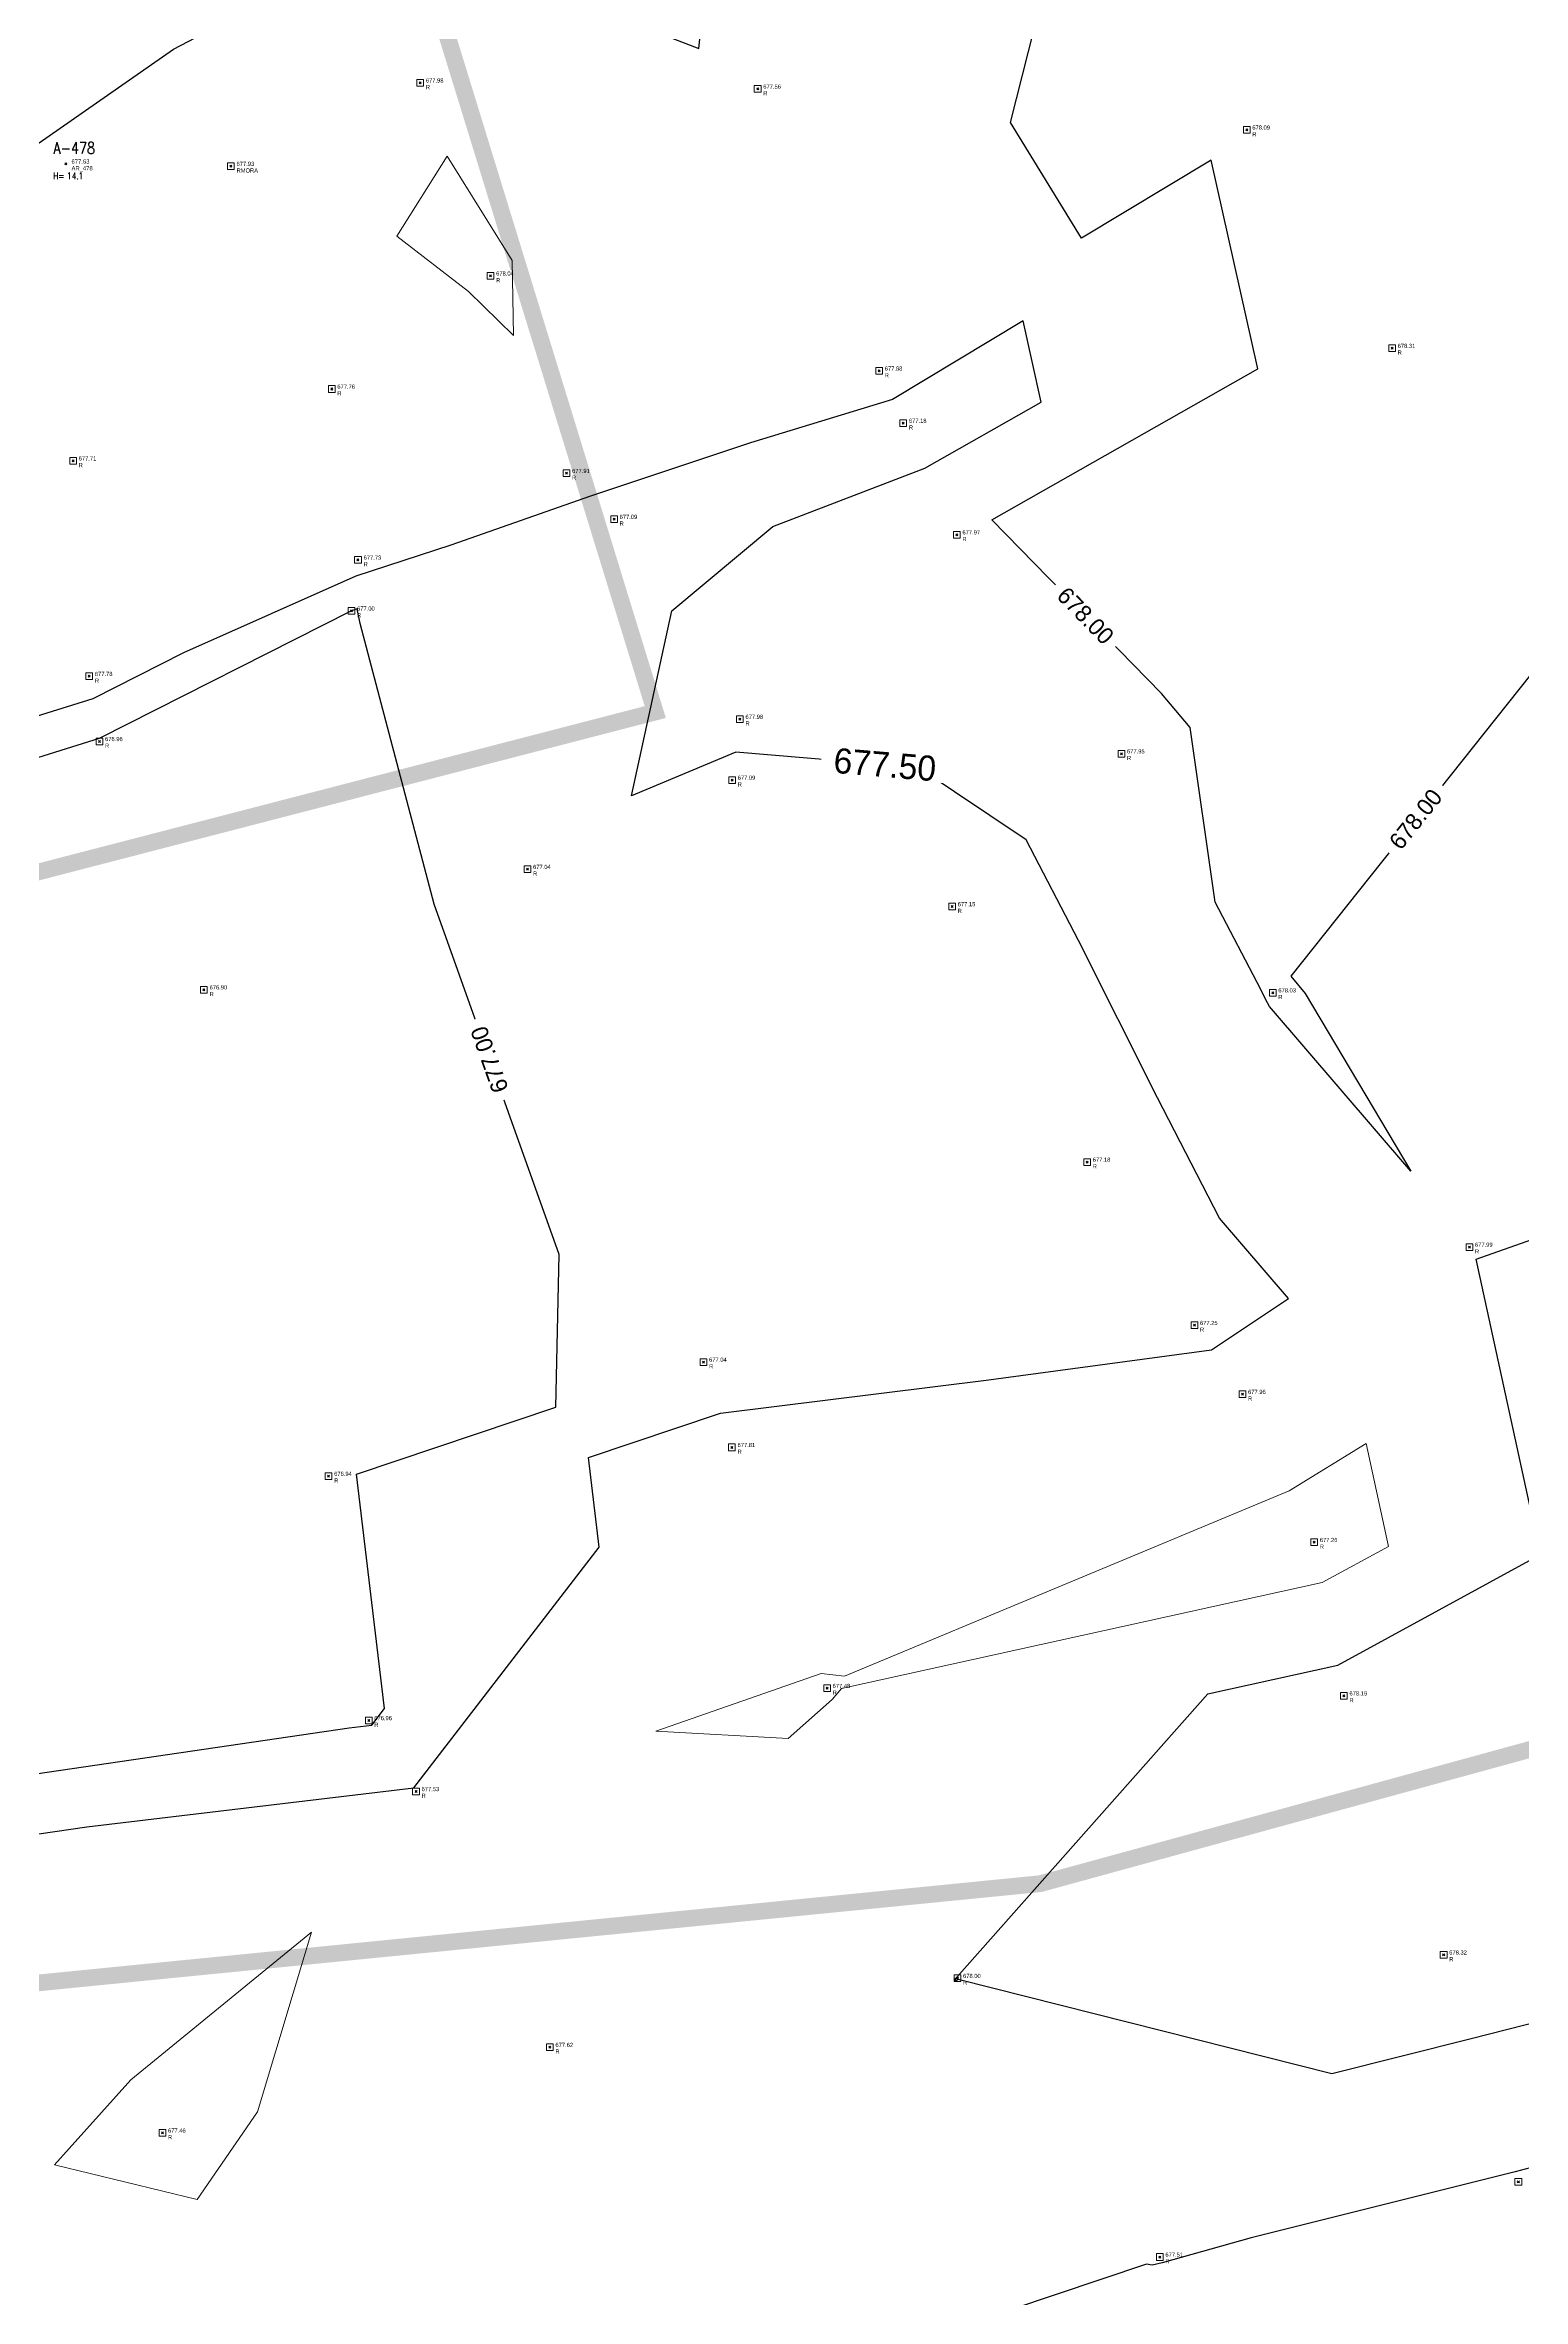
# Model space of a CAD drawing. Extents: x 350769 to 354978, y 6304672 to 6307963.
# Drawn here: x 352353.3 to 352397.5, y 6305718.2 to 6305785.6 of the extents above; entities that cross this region are included whole.
import ezdxf

# ---------------------------------------------------------------- set-up
doc = ezdxf.new("R2010")
doc.units = 0
doc.header["$PDMODE"] = 35
doc.header["$PDSIZE"] = 0.03
doc.linetypes.add('CONTINUOS', pattern=[0])
doc.linetypes.add('DASHDOT', pattern=[1, 0.5, -0.25, 0, -0.25])
doc.layers.get('0').update_dxf_attribs({"linetype": 'CONTINUOUS'})
for name, color, linetype in [('03_S2_Pav ext_Borde vereda', 7, 'CONTINUOUS'), ('1-ARBOL H1', 7, 'CONTINUOUS'), ('1-ARBOL H2', 1, 'CONTINUOUS'), ('1-ARBOL H3', 241, 'CONTINUOUS'), ('1-ARBOL NOMBRE', 3, 'CONTINUOUS'), ('1-ARBOL PTO', 7, 'CONTINUOUS'), ('C-TINN', 5, 'CONTINUOUS'), ('C-TOPO-MAJR', 9, 'CONTINUOUS'), ('C-TOPO-MINR', 8, 'CONTINUOUS'), ('V-NODE-TEXT DIC 2012', 31, 'CONTINUOUS')]:
    doc.layers.add(name, color=color, linetype=linetype)
doc.layers.add('0_ASD_LINEA OFICIAL', color=253, linetype='DASHDOT', lineweight=20)
doc.layers.add('0_ASD_TOPOGRAFIA_ELEMENTOS', color=7, linetype='CONTINUOS', lineweight=5, true_color=0xbdbdbd)
doc.styles.add('ROMANS', font='romans.shx', dxfattribs={"width": 0.65})

# ---------------------------------------------------------------- blocks, each defined once
blk = doc.blocks.new('A$C27410629')
at = {"true_color": 0x136734, "transparency": 33554559}
h = blk.add_hatch(dxfattribs=at)
h.set_pattern_fill('ANSI31', color=116, scale=0.5)
h.set_pattern_definition([(45, (-8759.5625, -519.1036), (-1.12253202, 1.12253202), [])])
h.paths.add_polyline_path([(137.507, 1252.464, 0.117627), (109.815, 1254.194, 0.066925), (94.445, 1249.334, 0.315349), (64.302, 1196.27, 0.022683), (65.729, 1185.31), (112.36, 1218.953), (153.478, 1161.962), (172.105, 1139.481), (187.958, 1141.808), (193.565, 1120.466), (224.198, 1050.129), (250.62, 989.479), (268.153, 972.735, 0.000007), (291.49, 983.299), (238.195, 1105.634), (205.293, 1181.112), (177.053, 1197.652)])
at = {"layer": '0_ASD_LINEA OFICIAL', "ltscale": 8, "const_width": 0.5}
blk.add_lwpolyline([(250.62, 989.479), (268.153, 972.735, 0.000007), (291.49, 983.299), (291.49, 983.299), (238.195, 1105.634), (205.293, 1181.112), (177.053, 1197.652), (137.615, 1252.315)], format="xyb", dxfattribs=at)
for points in [[(250.62, 989.479), (224.196, 1050.134), (160.988, 1025.36), (167.591, 1003.92), (108.727, 988.666)], [(105.397, 1035.562), (153.995, 1048.12), (167.591, 1003.92), (108.727, 988.666)]]:
    blk.add_lwpolyline(points, dxfattribs=at)
blk = doc.blocks.new('TOPOGRAFIA')
at = {"layer": '1-ARBOL H1', "color": 9, "lineweight": 0, "true_color": 0xbdbdbd}
blk.add_point((390353.927, 6302782.024), dxfattribs=at)
at = {"layer": '1-ARBOL PTO', "color": 9, "lineweight": 0, "true_color": 0xbdbdbd}
blk.add_point((390353.927, 6302782.024), dxfattribs=at)
at = {"layer": 'C-TINN', "color": 9, "linetype": 'Continuous', "lineweight": 0, "true_color": 0xbdbdbd}
for points, elevation in [([(390364.424, 6302784.348), (390364.424, 6302784.548), (390364.624, 6302784.548), (390364.624, 6302784.348), (390364.424, 6302784.348)], 677.976), ([(390374.515, 6302784.163), (390374.515, 6302784.363), (390374.715, 6302784.363), (390374.715, 6302784.163), (390374.515, 6302784.163)], 677.56), ([(390389.141, 6302782.939), (390389.141, 6302783.139), (390389.341, 6302783.139), (390389.341, 6302782.939), (390389.141, 6302782.939)], 678.094), ([(390358.763, 6302781.855), (390358.763, 6302782.055), (390358.963, 6302782.055), (390358.963, 6302781.855), (390358.763, 6302781.855)], 677.931), ([(390366.527, 6302778.577), (390366.527, 6302778.777), (390366.727, 6302778.777), (390366.727, 6302778.577), (390366.527, 6302778.577)], 678.039), ([(390393.488, 6302776.412), (390393.488, 6302776.612), (390393.688, 6302776.612), (390393.688, 6302776.412), (390393.488, 6302776.412)], 678.31), ([(390378.148, 6302775.733), (390378.148, 6302775.933), (390378.348, 6302775.933), (390378.348, 6302775.733), (390378.148, 6302775.733)], 677.885), ([(390361.777, 6302775.193), (390361.777, 6302775.393), (390361.977, 6302775.393), (390361.977, 6302775.193), (390361.777, 6302775.193)], 677.76), ([(390378.87, 6302774.172), (390378.87, 6302774.372), (390379.07, 6302774.372), (390379.07, 6302774.172), (390378.87, 6302774.172)], 677.182), ([(390354.04, 6302773.047), (390354.04, 6302773.247), (390354.24, 6302773.247), (390354.24, 6302773.047), (390354.04, 6302773.047)], 677.707), ([(390368.799, 6302772.673), (390368.799, 6302772.873), (390368.999, 6302772.873), (390368.999, 6302772.673), (390368.799, 6302772.673)], 677.91), ([(390370.219, 6302771.3), (390370.219, 6302771.5), (390370.419, 6302771.5), (390370.419, 6302771.3), (390370.219, 6302771.3)], 677.092), ([(390380.471, 6302770.836), (390380.471, 6302771.036), (390380.671, 6302771.036), (390380.671, 6302770.836), (390380.471, 6302770.836)], 677.973), ([(390362.562, 6302770.081), (390362.562, 6302770.281), (390362.762, 6302770.281), (390362.762, 6302770.081), (390362.562, 6302770.081)], 677.732), ([(390362.367, 6302768.559), (390362.367, 6302768.759), (390362.567, 6302768.759), (390362.567, 6302768.559), (390362.367, 6302768.559)], 676.998), ([(390354.525, 6302766.604), (390354.525, 6302766.804), (390354.725, 6302766.804), (390354.725, 6302766.604), (390354.525, 6302766.604)], 677.781), ([(390373.983, 6302765.322), (390373.983, 6302765.522), (390374.183, 6302765.522), (390374.183, 6302765.322), (390373.983, 6302765.322)], 677.981), ([(390354.831, 6302764.657), (390354.831, 6302764.857), (390355.031, 6302764.857), (390355.031, 6302764.657), (390354.831, 6302764.657)], 676.964), ([(390385.393, 6302764.289), (390385.393, 6302764.489), (390385.593, 6302764.489), (390385.593, 6302764.289), (390385.393, 6302764.289)], 677.946), ([(390373.75, 6302763.5), (390373.75, 6302763.7), (390373.95, 6302763.7), (390373.95, 6302763.5), (390373.75, 6302763.5)], 677.092), ([(390367.631, 6302760.834), (390367.631, 6302761.034), (390367.831, 6302761.034), (390367.831, 6302760.834), (390367.631, 6302760.834)], 677.039), ([(390380.33, 6302759.719), (390380.33, 6302759.919), (390380.53, 6302759.919), (390380.53, 6302759.719), (390380.33, 6302759.719)], 677.154), ([(390357.956, 6302757.233), (390357.956, 6302757.433), (390358.156, 6302757.433), (390358.156, 6302757.233), (390357.956, 6302757.233)], 676.904), ([(390389.919, 6302757.143), (390389.919, 6302757.343), (390390.119, 6302757.343), (390390.119, 6302757.143), (390389.919, 6302757.143)], 678.033), ([(390384.368, 6302752.08), (390384.368, 6302752.28), (390384.568, 6302752.28), (390384.568, 6302752.08), (390384.368, 6302752.08)], 677.175), ([(390395.8, 6302749.538), (390395.8, 6302749.738), (390396, 6302749.738), (390396, 6302749.538), (390395.8, 6302749.538)], 677.986), ([(390387.576, 6302747.199), (390387.576, 6302747.399), (390387.776, 6302747.399), (390387.776, 6302747.199), (390387.576, 6302747.199)], 677.247), ([(390372.894, 6302746.1), (390372.894, 6302746.3), (390373.094, 6302746.3), (390373.094, 6302746.1), (390372.894, 6302746.1)], 677.039), ([(390389.014, 6302745.138), (390389.014, 6302745.338), (390389.214, 6302745.338), (390389.214, 6302745.138), (390389.014, 6302745.138)], 677.96), ([(390373.746, 6302743.55), (390373.746, 6302743.75), (390373.946, 6302743.75), (390373.946, 6302743.55), (390373.746, 6302743.55)], 677.809), ([(390361.682, 6302742.688), (390361.682, 6302742.888), (390361.882, 6302742.888), (390361.882, 6302742.688), (390361.682, 6302742.688)], 676.94), ([(390391.159, 6302740.711), (390391.159, 6302740.911), (390391.359, 6302740.911), (390391.359, 6302740.711), (390391.159, 6302740.711)], 677.255), ([(390376.589, 6302736.346), (390376.589, 6302736.546), (390376.789, 6302736.546), (390376.789, 6302736.346), (390376.589, 6302736.346)], 677.48), ([(390392.047, 6302736.123), (390392.047, 6302736.323), (390392.247, 6302736.323), (390392.247, 6302736.123), (390392.047, 6302736.123)], 678.186), ([(390362.882, 6302735.384), (390362.882, 6302735.584), (390363.082, 6302735.584), (390363.082, 6302735.384), (390362.882, 6302735.384)], 676.963), ([(390364.297, 6302733.262), (390364.297, 6302733.462), (390364.497, 6302733.462), (390364.497, 6302733.262), (390364.297, 6302733.262)], 677.528), ([(390395.031, 6302728.377), (390395.031, 6302728.577), (390395.231, 6302728.577), (390395.231, 6302728.377), (390395.031, 6302728.377)], 678.316), ([(390380.491, 6302727.676), (390380.491, 6302727.876), (390380.691, 6302727.876), (390380.691, 6302727.676), (390380.491, 6302727.676)], 678.002), ([(390368.3, 6302725.614), (390368.3, 6302725.814), (390368.5, 6302725.814), (390368.5, 6302725.614), (390368.3, 6302725.614)], 677.623), ([(390356.714, 6302723.052), (390356.714, 6302723.252), (390356.914, 6302723.252), (390356.914, 6302723.052), (390356.714, 6302723.052)], 677.46), ([(390397.264, 6302721.586), (390397.264, 6302721.786), (390397.464, 6302721.786), (390397.464, 6302721.586), (390397.264, 6302721.586)], 677.462), ([(390386.541, 6302719.342), (390386.541, 6302719.542), (390386.741, 6302719.542), (390386.741, 6302719.342), (390386.541, 6302719.342)], 677.513)]:
    blk.add_lwpolyline(points, dxfattribs=dict(at, elevation=elevation))
for p in [(390364.524, 6302784.448, 677.976), (390374.615, 6302784.263, 677.56), (390389.241, 6302783.039, 678.094), (390358.863, 6302781.955, 677.931), (390366.627, 6302778.677, 678.039), (390393.588, 6302776.512, 678.31), (390378.248, 6302775.833, 677.885), (390361.877, 6302775.293, 677.76), (390378.97, 6302774.272, 677.182), (390354.14, 6302773.147, 677.707), (390368.899, 6302772.773, 677.91), (390370.319, 6302771.4, 677.092), (390380.571, 6302770.936, 677.973), (390362.662, 6302770.181, 677.732), (390362.467, 6302768.659, 676.998), (390354.625, 6302766.704, 677.781), (390374.083, 6302765.422, 677.981), (390354.931, 6302764.757, 676.964), (390385.493, 6302764.389, 677.946), (390373.85, 6302763.6, 677.092), (390367.731, 6302760.934, 677.039), (390380.43, 6302759.819, 677.154), (390358.056, 6302757.333, 676.904), (390390.019, 6302757.243, 678.033), (390384.468, 6302752.18, 677.175), (390395.9, 6302749.638, 677.986), (390387.676, 6302747.299, 677.247), (390372.994, 6302746.2, 677.039), (390389.114, 6302745.238, 677.96), (390373.846, 6302743.65, 677.809), (390361.782, 6302742.788, 676.94), (390391.259, 6302740.811, 677.255), (390376.689, 6302736.446, 677.48), (390392.147, 6302736.223, 678.186), (390362.982, 6302735.484, 676.963), (390364.397, 6302733.362, 677.528), (390395.131, 6302728.477, 678.316), (390380.591, 6302727.776, 678.002), (390368.4, 6302725.714, 677.623), (390356.814, 6302723.152, 677.46), (390397.364, 6302721.686, 677.462), (390386.641, 6302719.442, 677.513)]:
    blk.add_point(p, dxfattribs=at)
at = {"layer": 'C-TOPO-MAJR', "color": 9, "linetype": 'Continuous', "lineweight": -3, "true_color": 0xbdbdbd, "elevation": 677.5}
for points in [[(390416.736, 6302714.965), (390405.426, 6302719.846), (390402.243, 6302719.243), (390397.895, 6302721.789), (390397.721, 6302722.104), (390397.265, 6302721.988), (390389.374, 6302720.014), (390386.715, 6302719.267), (390386.416, 6302719.2), (390386.241, 6302719.23), (390372.703, 6302714.687)], [(390351.667, 6302731.883), (390354.549, 6302732.306), (390364.327, 6302733.467), (390369.878, 6302740.667), (390369.556, 6302743.343), (390373.504, 6302744.673), (390381.45, 6302745.656), (390388.186, 6302746.568), (390390.492, 6302748.1), (390388.43, 6302750.5), (390386.571, 6302754.098), (390384.205, 6302758.805), (390382.642, 6302761.815), (390379.412, 6302763.977), (390373.957, 6302764.436), (390370.84, 6302763.13), (390372.046, 6302768.656), (390375.067, 6302771.185), (390379.614, 6302772.931), (390383.091, 6302774.903), (390382.551, 6302777.329), (390378.643, 6302774.978), (390374.398, 6302773.681), (390369.611, 6302772.085), (390365.438, 6302770.623), (390362.6, 6302769.7), (390357.439, 6302767.406), (390354.73, 6302766.034), (390341.861, 6302762.022)], [(390351.776, 6302781.718), (390357.141, 6302785.456), (390359.527, 6302786.7), (390364.227, 6302788.803), (390372.857, 6302785.475), (390373.439, 6302791.067), (390376.159, 6302796.23), (390380.554, 6302799.315), (390381.044, 6302801.005), (390380.624, 6302805.983), (390380.781, 6302806.131), (390380.624, 6302806.149), (390380.784, 6302806.441), (390380.506, 6302812.809), (390385.564, 6302815.95), (390388.526, 6302820.129), (390386.708, 6302824.815), (390385.466, 6302829.466), (390382.962, 6302832.631), (390377.032, 6302836.588), (390374.233, 6302837.603), (390368.271, 6302841.762)]]:
    blk.add_lwpolyline(points, dxfattribs=at)
at = {"layer": 'C-TOPO-MAJR', "color": 9, "linetype": 'Continuous', "lineweight": 0, "true_color": 0xbdbdbd, "elevation": 677.5}
for points in [[(390393.486, 6302740.69), (390392.814, 6302743.769), (390390.514, 6302742.349), (390377.207, 6302736.812), (390376.516, 6302736.884), (390371.567, 6302735.161), (390375.53, 6302734.945), (390376.839, 6302736.114), (390377.127, 6302736.44), (390391.493, 6302739.604), (390393.486, 6302740.69)], [(390355.868, 6302724.739), (390353.581, 6302722.201), (390357.85, 6302721.162), (390359.657, 6302723.781), (390361.275, 6302729.158), (390355.868, 6302724.739)]]:
    blk.add_lwpolyline(points, dxfattribs=at)
at = {"layer": 'C-TOPO-MINR', "color": 9, "linetype": 'Continuous', "lineweight": -3, "true_color": 0xbdbdbd}
for points, elevation in [([(390402.417, 6302727.608), (390395.957, 6302725.964), (390391.79, 6302724.922), (390380.616, 6302727.742), (390380.522, 6302727.679), (390380.527, 6302727.765), (390380.576, 6302727.809), (390388.074, 6302736.282), (390391.97, 6302737.14), (390398.031, 6302740.444), (390396.105, 6302749.276), (390400.111, 6302750.688)], 678), ([(390399.434, 6302768.888), (390390.56, 6302757.736), (390390.991, 6302757.215), (390394.148, 6302751.903), (390389.921, 6302756.826), (390389.806, 6302757.048), (390389.659, 6302757.34), (390388.302, 6302759.954), (390387.546, 6302765.177), (390386.694, 6302766.187), (390381.614, 6302771.383), (390389.571, 6302775.896), (390388.182, 6302782.135), (390384.297, 6302779.798), (390382.174, 6302783.262), (390383.622, 6302788.974)], 678), ([(390350.839, 6302733.571), (390362.401, 6302735.265), (390363.075, 6302735.345), (390363.457, 6302735.841), (390362.615, 6302742.848), (390368.577, 6302744.856), (390368.679, 6302749.416), (390364.936, 6302759.894), (390362.724, 6302768.282), (390362.634, 6302768.717), (390362.468, 6302768.663), (390362.447, 6302768.654), (390354.918, 6302764.843), (390353.426, 6302764.378), (390337.468, 6302759.361)], 677)]:
    blk.add_lwpolyline(points, dxfattribs=dict(at, elevation=elevation))
at = {"layer": 'C-TOPO-MINR', "color": 9, "linetype": 'Continuous', "lineweight": 0, "true_color": 0xbdbdbd, "elevation": 678}
blk.add_lwpolyline([(390363.823, 6302779.861), (390365.963, 6302778.204), (390367.314, 6302776.892), (390367.277, 6302779.132), (390365.325, 6302782.25), (390363.823, 6302779.861)], dxfattribs=at)
at = {"layer": 'V-NODE-TEXT DIC 2012', "color": 9, "lineweight": 0, "true_color": 0xbdbdbd}
for p in [(390364.524, 6302784.448), (390374.615, 6302784.263), (390389.241, 6302783.039), (390353.927, 6302782.024), (390358.863, 6302781.955), (390366.627, 6302778.677), (390393.588, 6302776.512), (390378.248, 6302775.833), (390361.877, 6302775.293), (390378.97, 6302774.272), (390354.14, 6302773.147), (390368.899, 6302772.773), (390370.319, 6302771.4), (390380.571, 6302770.936), (390362.662, 6302770.181), (390362.467, 6302768.659), (390354.625, 6302766.704), (390374.083, 6302765.422), (390354.931, 6302764.757), (390385.493, 6302764.389), (390373.85, 6302763.6), (390367.731, 6302760.934), (390380.43, 6302759.819), (390358.056, 6302757.333), (390390.019, 6302757.243), (390384.468, 6302752.18), (390395.9, 6302749.638), (390387.676, 6302747.299), (390372.994, 6302746.2), (390389.114, 6302745.238), (390373.846, 6302743.65), (390361.782, 6302742.788), (390391.259, 6302740.811), (390376.689, 6302736.446), (390392.147, 6302736.223), (390362.982, 6302735.484), (390364.397, 6302733.362), (390395.131, 6302728.477), (390380.591, 6302727.776), (390368.4, 6302725.714), (390356.814, 6302723.152), (390397.364, 6302721.686), (390386.641, 6302719.442)]:
    blk.add_point(p, dxfattribs=at)
at = {"layer": '1-ARBOL H2', "color": 9, "lineweight": 0, "true_color": 0xbdbdbd, "style": 'ROMANS', "width": 0.8}
blk.add_text('H=', height=0.2, dxfattribs=at).set_placement((390353.55, 6302781.562))
at = {"layer": '1-ARBOL H3', "color": 9, "lineweight": 0, "true_color": 0xbdbdbd, "style": 'ROMANS', "width": 0.8}
blk.add_text('14.1', height=0.2, dxfattribs=at).set_placement((390353.963, 6302781.562))
at = {"layer": '1-ARBOL NOMBRE', "color": 9, "lineweight": 0, "true_color": 0xbdbdbd, "style": 'ROMANS', "width": 0.8}
blk.add_text('A-478', height=0.35, dxfattribs=at).set_placement((390353.55, 6302782.324))
at = {"layer": 'V-NODE-TEXT DIC 2012', "color": 9, "lineweight": 0, "true_color": 0xbdbdbd}
for s, height, p in [('677.98', 0.125, (390364.691, 6302784.456)), ('R', 0.125, (390364.691, 6302784.256)), ('677.56', 0.125, (390374.782, 6302784.271)), ('R', 0.125, (390374.782, 6302784.071)), ('678.09', 0.125, (390389.408, 6302783.047)), ('R', 0.125, (390389.408, 6302782.847)), ('AR_478', 0.127, (390354.094, 6302781.829)), ('677.63', 0.127, (390354.094, 6302782.031)), ('677.93', 0.125, (390359.03, 6302781.963)), ('RMORA', 0.125, (390359.03, 6302781.763)), ('678.04', 0.125, (390366.794, 6302778.685)), ('R', 0.125, (390366.794, 6302778.485)), ('678.31', 0.125, (390393.755, 6302776.52)), ('R', 0.125, (390393.755, 6302776.32)), ('677.88', 0.125, (390378.415, 6302775.841)), ('R', 0.125, (390378.415, 6302775.641)), ('677.76', 0.125, (390362.044, 6302775.301)), ('R', 0.125, (390362.044, 6302775.101)), ('677.18', 0.125, (390379.137, 6302774.28)), ('R', 0.125, (390379.137, 6302774.08)), ('677.71', 0.125, (390354.307, 6302773.155)), ('R', 0.125, (390354.307, 6302772.955)), ('677.91', 0.125, (390369.066, 6302772.781)), ('R', 0.125, (390369.066, 6302772.581)), ('677.09', 0.125, (390370.486, 6302771.408)), ('R', 0.125, (390370.486, 6302771.208)), ('677.97', 0.125, (390380.738, 6302770.944)), ('R', 0.125, (390380.738, 6302770.744)), ('677.73', 0.125, (390362.829, 6302770.189)), ('R', 0.125, (390362.829, 6302769.989)), ('677.00', 0.125, (390362.634, 6302768.667)), ('R', 0.125, (390362.634, 6302768.467)), ('677.78', 0.125, (390354.792, 6302766.712)), ('R', 0.125, (390354.792, 6302766.512)), ('677.98', 0.125, (390374.25, 6302765.43)), ('R', 0.125, (390374.25, 6302765.23)), ('676.96', 0.125, (390355.098, 6302764.765)), ('R', 0.125, (390355.098, 6302764.565)), ('677.95', 0.125, (390385.66, 6302764.397)), ('R', 0.125, (390385.66, 6302764.197)), ('677.09', 0.125, (390374.017, 6302763.608)), ('R', 0.125, (390374.017, 6302763.408)), ('677.04', 0.125, (390367.898, 6302760.942)), ('R', 0.125, (390367.898, 6302760.742)), ('677.15', 0.125, (390380.597, 6302759.827)), ('R', 0.125, (390380.597, 6302759.627)), ('676.90', 0.125, (390358.223, 6302757.341)), ('R', 0.125, (390358.223, 6302757.141)), ('678.03', 0.125, (390390.186, 6302757.251)), ('R', 0.125, (390390.186, 6302757.051)), ('677.18', 0.125, (390384.635, 6302752.188)), ('R', 0.125, (390384.635, 6302751.988)), ('677.99', 0.125, (390396.067, 6302749.646)), ('R', 0.125, (390396.067, 6302749.446)), ('677.25', 0.125, (390387.843, 6302747.307)), ('R', 0.125, (390387.843, 6302747.107)), ('677.04', 0.125, (390373.161, 6302746.208)), ('R', 0.125, (390373.161, 6302746.008)), ('677.96', 0.125, (390389.281, 6302745.246)), ('R', 0.125, (390389.281, 6302745.046)), ('677.81', 0.125, (390374.013, 6302743.658)), ('R', 0.125, (390374.013, 6302743.458)), ('676.94', 0.125, (390361.949, 6302742.796)), ('R', 0.125, (390361.949, 6302742.596)), ('677.26', 0.125, (390391.426, 6302740.819)), ('R', 0.125, (390391.426, 6302740.619)), ('677.48', 0.125, (390376.856, 6302736.454)), ('R', 0.125, (390376.856, 6302736.254)), ('678.19', 0.125, (390392.314, 6302736.231)), ('R', 0.125, (390392.314, 6302736.031)), ('676.96', 0.125, (390363.149, 6302735.492)), ('R', 0.125, (390363.149, 6302735.292)), ('677.53', 0.125, (390364.564, 6302733.37)), ('R', 0.125, (390364.564, 6302733.17)), ('678.32', 0.125, (390395.298, 6302728.485)), ('678.00', 0.125, (390380.758, 6302727.784)), ('R', 0.125, (390395.298, 6302728.285)), ('R', 0.125, (390380.758, 6302727.584)), ('677.62', 0.125, (390368.567, 6302725.722)), ('R', 0.125, (390368.567, 6302725.522)), ('677.46', 0.125, (390356.981, 6302723.16)), ('R', 0.125, (390356.981, 6302722.96)), ('677.51', 0.125, (390386.808, 6302719.45)), ('R', 0.125, (390386.808, 6302719.25))]:
    blk.add_text(s, height=height, dxfattribs=at).set_placement(p)
at = {"layer": 'C-TOPO-MAJR', "color": 9, "linetype": 'Continuous', "lineweight": 0, "true_color": 0xbdbdbd, "insert": (390378.421, 6302764.06, 677.5), "char_height": 0.75, "width": 3.75143, "attachment_point": 5, "rotation": 355.18818, "bg_fill": 3, "box_fill_scale": 1.042333, "bg_fill_color": 256, "bg_fill_true_color": 13158600, "bg_fill_transparency": 0}
blk.add_mtext('677.50', dxfattribs=at)
at = {"layer": 'C-TOPO-MINR', "color": 9, "linetype": 'Continuous', "lineweight": 0, "true_color": 0xbdbdbd, "char_height": 0.5, "width": 2.50095, "attachment_point": 5, "bg_fill": 3, "box_fill_scale": 1.0635, "bg_fill_color": 256, "bg_fill_true_color": 13158600, "bg_fill_transparency": 0}
for s, insert, rotation in [('678.00', (390384.419, 6302768.514, 678), 314.35725), ('678.00', (390394.296, 6302762.431, 678), 51.48911), ('677.00', (390366.597, 6302755.244, 677), 109.65678)]:
    blk.add_mtext(s, dxfattribs=dict(at, insert=insert, rotation=rotation))
at = {"layer": '0_ASD_LINEA OFICIAL', "ltscale": 8, "const_width": 0.5}
blk.add_lwpolyline([(390427.742, 6302814.067), (390462.175, 6302752.282), (390383.071, 6302730.605), (390309.799, 6302723.349), (390311.369, 6302703.307), (390386.745, 6302710.871), (390472.116, 6302734.448), (390495.667, 6302745.108), (390523.305, 6302756.109), (390473.799, 6302802.291, -0.151019), (390428.285, 6302881.719), (390391.708, 6302986.357, -0.035367), (390370.183, 6302995.884, 0.28109), (390309.679, 6302995.976), (390362.106, 6302925.874), (390362.105, 6302925.873), (390363.124, 6302924.511, -0.033436), (390384.93, 6302890.884), (390427.742, 6302814.067)], format="xyb", dxfattribs=at)
blk.add_lwpolyline([(390427.742, 6302814.067), (390462.175, 6302752.282), (390383.071, 6302730.605), (390309.799, 6302723.349), (390311.369, 6302703.307), (390386.745, 6302710.871), (390472.116, 6302734.448), (390495.667, 6302745.108), (390523.305, 6302756.109), (390473.799, 6302802.291, -0.151019), (390428.285, 6302881.719), (390391.708, 6302986.357, -0.035367), (390370.183, 6302995.884, 0.28109), (390309.679, 6302995.976), (390362.106, 6302925.874), (390362.105, 6302925.873), (390363.124, 6302924.511, -0.033436), (390384.93, 6302890.884), (390427.742, 6302814.067)], format="xyb", dxfattribs=at)

msp = doc.modelspace()

# ---------------------------------------------------------------- block references
at = {"layer": '03_S2_Pav ext_Borde vereda', "linetype": 'Continuous'}
msp.add_blockref('A$C27410629', (352203.962, 6304761.714), dxfattribs=at)

# ---------------------------------------------------------------- next in the draw order: block references
at = {"layer": '0_ASD_TOPOGRAFIA_ELEMENTOS', "color": 30, "true_color": 0xf26507}
msp.add_blockref('TOPOGRAFIA', (-38000, 3000), dxfattribs=at)

doc.saveas('drawing.dxf')
